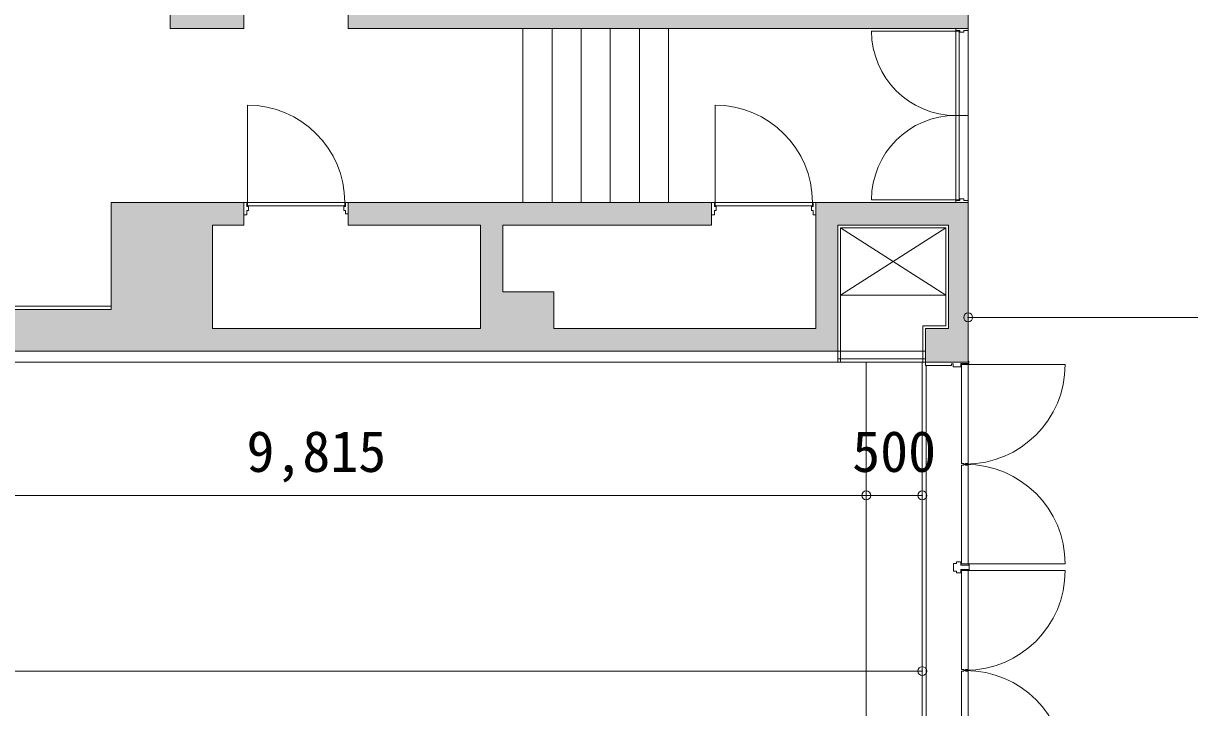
# Model space of a CAD drawing. Units: millimetres, scale not verified. Extents: x -61855 to 52913, y -114842 to -21833.
# Drawn here: x -14927 to -4514, y -38323 to -32215 of the extents above; entities that cross this region are included whole.
import ezdxf
from ezdxf.enums import TextEntityAlignment as Align

# ---------------------------------------------------------------- set-up
doc = ezdxf.new("R2010")
doc.units = ezdxf.units.MM
doc.header["$LTSCALE"] = 200
doc.header["$PDMODE"] = 32
doc.header["$PDSIZE"] = 80
for name, color, linetype, lineweight in [('0-1_躯体', 7, 'Continuous', 9), ('0-2_建具', 7, 'Continuous', 9), ('0-6_寸法', 4, 'Continuous', 5)]:
    doc.layers.add(name, color=color, linetype=linetype, lineweight=lineweight)
doc.styles.add('ＭＳ ゴシック', font='')
doc.styles.get('ＭＳ ゴシック').set_extended_font_data('MS Gothic')

msp = doc.modelspace()

# ---------------------------------------------------------------- linework, layer by layer
at = {"layer": '0-1_躯体'}
for p, q in [((-6491.8, -27165), (-6491.8, -35240)), ((-13616.8, -28965), (-13616.8, -32260)), ((-12956.8, -32260), (-12956.8, -32060)), ((-12026.8, -32260), (-12026.8, -32060)), ((-12956.8, -32260), (-13616.8, -32260)), ((-7740, -32260), (-12026.8, -32260)), ((-8104.2, -32260), (-6491.8, -32260)), ((-14141.8, -33815), (-14141.8, -34770)), ((-11043.3, -33815), (-14141.8, -33815)), ((-12956.8, -34015), (-12956.8, -33815)), ((-11354, -33815), (-6491.8, -33815)), ((-8781.8, -34015), (-8781.8, -33815)), ((-7851.8, -34940), (-7851.8, -33815)), ((-13236.8, -34015), (-13236.8, -34940)), ((-12956.8, -34015), (-13236.8, -34015)), ((-11354, -34015), (-10846.8, -34015)), ((-10846.8, -34015), (-10846.8, -34940)), ((-10646.8, -34015), (-10646.8, -34610)), ((-10646.8, -34015), (-8781.8, -34015)), ((-7656.8, -34015), (-6666.8, -34015)), ((-7656.8, -35240), (-7656.8, -34015)), ((-7631.8, -34040), (-6691.8, -34040)), ((-7631.8, -35240), (-7631.8, -34040)), ((-7631.8, -34640), (-6691.8, -34040)), ((-6691.8, -34040), (-6691.8, -34915)), ((-6666.8, -34015), (-6666.8, -34940)), ((-10191.8, -34610), (-10646.8, -34610)), ((-10191.8, -34610), (-10191.8, -34940)), ((-14141.8, -34740), (-38291.8, -34740)), ((-17066.8, -34770), (-14141.8, -34770)), ((-10846.8, -34940), (-13236.8, -34940)), ((-7851.8, -34940), (-10191.8, -34940)), ((-6691.8, -34915), (-6896.8, -34915)), ((-6896.8, -35240), (-6896.8, -34915)), ((-6666.8, -34940), (-6871.8, -34940)), ((-6871.8, -35270), (-6871.8, -34940)), ((-17066.8, -35140), (-6871.8, -35140)), ((-7631.8, -35240), (-17155.6, -35240)), ((-7401.8, -64263.9), (-7401.8, -35240)), ((-6896.8, -35240), (-7401.8, -35240)), ((-6901.8, -35240), (-6901.8, -40710)), ((-6491.8, -35240), (-6896.8, -35240)), ((-6871.8, -35270), (-6866.8, -35270)), ((-6866.8, -40710), (-6866.8, -35270))]:
    msp.add_line(p, q, dxfattribs=at)
for points in [[(-11043.3, -34015), (-12026.8, -34015), (-12026.8, -33815)], [(-7631.8, -34640), (-6691.8, -34640), (-7631.8, -34040)]]:
    msp.add_lwpolyline(points, dxfattribs=at)
at = {"layer": '0-1_躯体', "color": 9}
for points in [[(-6491.8, -32260), (-6491.8, -28965), (-6666.8, -32260), (-6666.8, -28965)], [(-12956.8, -32060), (-13616.8, -32060), (-12956.8, -32260), (-13616.8, -32260)], [(-6491.8, -32260), (-6491.8, -32060), (-12026.8, -32260), (-12026.8, -32060)], [(-12956.8, -34015), (-12956.8, -33815), (-14141.8, -34015), (-14141.8, -33815)], [(-8781.8, -33815), (-12026.8, -33815), (-8781.8, -34015), (-12026.8, -34015)], [(-6666.8, -34015), (-6666.8, -33815), (-7851.8, -34015), (-7851.8, -33815)], [(-6666.8, -34940), (-6491.8, -34940), (-6666.8, -33815), (-6491.8, -33815)], [(-13236.8, -34015), (-14141.8, -34015), (-13236.8, -34770), (-14141.8, -34770)], [(-10646.8, -34015), (-10846.8, -34015), (-10646.8, -34610), (-10846.8, -34610)], [(-7656.8, -34015), (-7851.8, -34015), (-7656.8, -34940), (-7851.8, -34940)], [(-10191.8, -34610), (-10846.8, -34610), (-10191.8, -34940), (-10846.8, -34940)], [(-17066.8, -34770), (-17066.8, -34940), (-13236.8, -34770), (-13236.8, -34940)], [(-10191.8, -34940), (-17066.8, -34940), (-10191.8, -35140), (-17066.8, -35140)], [(-7656.8, -35140), (-7656.8, -34940), (-10191.8, -35140), (-10191.8, -34940)], [(-6491.8, -35240), (-6491.8, -34940), (-6871.8, -35240), (-6871.8, -34940)]]:
    msp.add_solid(points, dxfattribs=at)
at = {"layer": '0-2_建具'}
for p, q in [((-10466.8, -32260), (-10466.8, -33815)), ((-10466.8, -32260), (-9166.8, -32260)), ((-10206.8, -33815), (-10206.8, -32260)), ((-9946.8, -33815), (-9946.8, -32260)), ((-9686.8, -33815), (-9686.8, -32260)), ((-9426.8, -33815), (-9426.8, -32260)), ((-9166.8, -33815), (-9166.8, -32260)), ((-6601.8, -32260), (-6491.8, -32260)), ((-6601.8, -32260), (-6601.8, -32280)), ((-6601.8, -32260), (-6601.8, -32280)), ((-6491.8, -32280), (-6491.8, -32260)), ((-6601.8, -32280), (-6566.8, -32280)), ((-6601.8, -32285), (-6571.8, -32285)), ((-6601.8, -32285), (-6601.8, -33037.5)), ((-6601.8, -32285), (-6571.8, -32285)), ((-6571.8, -32285), (-6571.8, -33037.5)), ((-6566.8, -32280), (-6566.8, -32295)), ((-6566.8, -32295), (-6531.8, -32295)), ((-6566.8, -32295), (-6531.8, -32295)), ((-6531.8, -32295), (-6531.8, -32280)), ((-6601.8, -33012.5), (-6601.8, -33032.5)), ((-6601.8, -33037.5), (-6491.8, -33037.5)), ((-6601.8, -33037.5), (-6571.8, -33037.5)), ((-6601.8, -33790), (-6601.8, -33037.5)), ((-6601.8, -33037.5), (-6571.8, -33037.5)), ((-6571.8, -33790), (-6571.8, -33037.5)), ((-12956.8, -33815), (-12931.8, -33815)), ((-12956.8, -33925), (-12956.8, -33815)), ((-12931.8, -33815), (-12931.8, -33850)), ((-12926.8, -33815), (-12926.8, -33845)), ((-12926.8, -33815), (-12056.8, -33815)), ((-12056.8, -33815), (-12056.8, -33845)), ((-12051.8, -33815), (-12051.8, -33850)), ((-12026.8, -33815), (-12051.8, -33815)), ((-12026.8, -33815), (-12026.8, -33915)), ((-9166.8, -33815), (-10466.8, -33815)), ((-8781.8, -33815), (-8781.8, -33925)), ((-8781.8, -33815), (-8756.8, -33815)), ((-8781.8, -33925), (-8781.8, -33815)), ((-8756.8, -33815), (-8756.8, -33850)), ((-8751.8, -33815), (-8751.8, -33845)), ((-8751.8, -33815), (-7881.8, -33815)), ((-7881.8, -33815), (-7881.8, -33845)), ((-7876.8, -33815), (-7876.8, -33850)), ((-7851.8, -33815), (-7876.8, -33815)), ((-7851.8, -33815), (-7851.8, -33925)), ((-6601.8, -33790), (-6571.8, -33790)), ((-6601.8, -33815), (-6601.8, -33795)), ((-6601.8, -33815), (-6491.8, -33815)), ((-6566.8, -33780), (-6531.8, -33780)), ((-6531.8, -33780), (-6531.8, -33795)), ((-6531.8, -33795), (-6491.8, -33795)), ((-6491.8, -33795), (-6491.8, -33815)), ((-12931.8, -33925), (-12956.8, -33925)), ((-12931.8, -33850), (-12916.8, -33850)), ((-12926.8, -33845), (-12056.8, -33845)), ((-12916.8, -33850), (-12916.8, -33885)), ((-12066.8, -33850), (-12066.8, -33885)), ((-12051.8, -33850), (-12066.8, -33850)), ((-12066.8, -33885), (-12051.8, -33885)), ((-12051.8, -33885), (-12051.8, -33915)), ((-12026.8, -33915), (-12051.8, -33915)), ((-8756.8, -33925), (-8781.8, -33925)), ((-8756.8, -33850), (-8741.8, -33850)), ((-8751.8, -33845), (-7881.8, -33845)), ((-8741.8, -33850), (-8741.8, -33885)), ((-7891.8, -33850), (-7891.8, -33885)), ((-7876.8, -33850), (-7891.8, -33850)), ((-7891.8, -33885), (-7876.8, -33885)), ((-7876.8, -33885), (-7876.8, -33925)), ((-7876.8, -33925), (-7851.8, -33925)), ((-7656.8, -35210), (-7656.8, -35240)), ((-6896.8, -35210), (-7656.8, -35210)), ((-6871.8, -35240), (-7656.8, -35240)), ((-7631.8, -35240), (-7631.8, -35210)), ((-6896.8, -35240), (-6896.8, -35210)), ((-6896.8, -35240), (-6896.8, -35210)), ((-6896.8, -35210), (-6871.8, -35210)), ((-6491.8, -35240), (-6874.8, -35240)), ((-6871.8, -35240), (-6871.8, -35210)), ((-6871.8, -35240), (-6871.8, -35270)), ((-6626.8, -35255), (-6641.8, -35255)), ((-6626.8, -35255), (-6626.8, -35280)), ((-6556.8, -35280), (-6626.8, -35280)), ((-6556.8, -35250), (-6556.8, -35280)), ((-6491.9, -35250), (-6556.8, -35250)), ((-6551.8, -35260), (-6551.8, -36142.5)), ((-6486.8, -35252.5), (-6491.9, -35250)), ((-6491.8, -35230), (-6491.8, -35240)), ((-6486.8, -35230), (-6491.8, -35230)), ((-6491.8, -36142.5), (-6491.8, -35260)), ((-6486.8, -35230), (-6486.8, -35252.5)), ((-6529.3, -36142.5), (-6551.8, -36142.5)), ((-6529.3, -36157.5), (-6551.8, -36157.5)), ((-6551.8, -37040), (-6551.8, -36157.5)), ((-6529.3, -36142.5), (-6529.3, -36148.5)), ((-6514.3, -36148.5), (-6529.3, -36148.5)), ((-6514.3, -36151.5), (-6529.3, -36151.5)), ((-6529.3, -36157.5), (-6529.3, -36151.5)), ((-6514.3, -36142.5), (-6514.3, -36148.5)), ((-6491.8, -36142.5), (-6514.3, -36142.5)), ((-6514.3, -36157.5), (-6514.3, -36151.5)), ((-6491.8, -36157.5), (-6514.3, -36157.5)), ((-6491.8, -36157.5), (-6491.8, -37040)), ((-6621.8, -37035), (-6621.8, -37105)), ((-6596.8, -37035), (-6621.8, -37035)), ((-6596.8, -37020), (-6596.8, -37035)), ((-6556.8, -37020), (-6596.8, -37020)), ((-6556.8, -37020), (-6556.8, -37050)), ((-6491.8, -37050), (-6556.8, -37050)), ((-6491.8, -37050), (-6481.8, -37045.1)), ((-6481.8, -37060), (-6481.8, -37045.1)), ((-6481.8, -37052), (-6481.8, -37094.9)), ((-6596.8, -37105), (-6621.8, -37105)), ((-6596.8, -37105), (-6596.8, -37120)), ((-6556.8, -37120), (-6596.8, -37120)), ((-6556.8, -37090), (-6556.8, -37120)), ((-6491.8, -37090), (-6556.8, -37090)), ((-6551.8, -37100), (-6551.8, -37982.5)), ((-6491.8, -37090), (-6481.8, -37094.9)), ((-6491.8, -37982.5), (-6491.8, -37100)), ((-6529.3, -37982.5), (-6551.8, -37982.5)), ((-6529.3, -37997.5), (-6551.8, -37997.5)), ((-6551.8, -38880), (-6551.8, -37997.5)), ((-6529.3, -37982.5), (-6529.3, -37988.5)), ((-6514.3, -37988.5), (-6529.3, -37988.5)), ((-6514.3, -37991.5), (-6529.3, -37991.5)), ((-6529.3, -37997.5), (-6529.3, -37991.5)), ((-6514.3, -37982.5), (-6514.3, -37988.5)), ((-6491.8, -37982.5), (-6514.3, -37982.5)), ((-6514.3, -37997.5), (-6514.3, -37991.5)), ((-6491.8, -37997.5), (-6514.3, -37997.5)), ((-6491.8, -37982.1), (-6491.8, -38880))]:
    msp.add_line(p, q, dxfattribs=at)
at = {"layer": '0-2_建具', "color": 4, "lineweight": 5}
for p, q in [((-6601.8, -32285), (-7354.3, -32285)), ((-12926.8, -33815), (-12926.8, -32945)), ((-8751.8, -33815), (-8751.8, -32945)), ((-6601.8, -33790), (-7354.3, -33790)), ((-5625.8, -35260), (-6551.8, -35260)), ((-5625.8, -37040), (-6551.8, -37040)), ((-5625.8, -37100), (-6551.8, -37100))]:
    msp.add_line(p, q, dxfattribs=at)
at = {"layer": '0-2_建具'}
for points in [[(-6601.8, -32280), (-6566.8, -32280), (-6566.8, -32295)], [(-6531.8, -32295), (-6531.8, -32280), (-6491.8, -32280)], [(-6601.8, -33795), (-6566.8, -33795), (-6566.8, -33780)], [(-12916.8, -33885), (-12931.8, -33885), (-12931.8, -33925)], [(-8741.8, -33885), (-8756.8, -33885), (-8756.8, -33925)], [(-6641.8, -35255), (-6641.8, -35270), (-6871.8, -35270)]]:
    msp.add_lwpolyline(points, dxfattribs=at)
at = {"layer": '0-2_建具', "color": 4, "lineweight": 5}
for centre, radius, start, end in [((-6601.8, -32285), 752.5, 180, 270), ((-12926.8, -33815), 870, 0, 90), ((-8751.8, -33815), 870, 0, 90), ((-6601.8, -33790), 752.5, 90, 180), ((-6514.3, -35260), 888.5, 270, 0), ((-6514.3, -37040), 888.5, 0, 90), ((-6514.3, -37100), 888.5, 270, 0), ((-6514.3, -38880), 888.5, 0, 90)]:
    msp.add_arc(centre, radius, start, end, dxfattribs=at)
at = {"layer": '0-6_寸法'}
for p, q in [((1833.2, -34840), (-6491.8, -34840)), ((-7401.8, -36428.8), (-7401.8, -35901.5)), ((-6901.8, -36428.8), (-6901.8, -35901.5)), ((-17216.8, -36428.8), (-7401.8, -36428.8)), ((-7401.8, -36428.8), (-6901.8, -36428.8)), ((-6901.8, -37996.8), (-6901.8, -36428)), ((-6901.8, -37996.8), (-45531.8, -37996.8))]:
    msp.add_line(p, q, dxfattribs=at)
for p in [(-6491.8, -34840), (-7401.8, -36428.8), (-6901.8, -36428.8), (-6901.8, -37996.8)]:
    msp.add_point(p, dxfattribs=at)

# ---------------------------------------------------------------- texts
at = {"layer": '0-6_寸法', "style": 'ＭＳ ゴシック'}
for s, p in [('9,815', (-12934.3, -36328.8)), ('500', (-7526.8, -36328.8))]:
    msp.add_text(s, height=366.6, dxfattribs=at).set_placement(p, align=Align.BOTTOM_LEFT)

doc.saveas('drawing.dxf')
